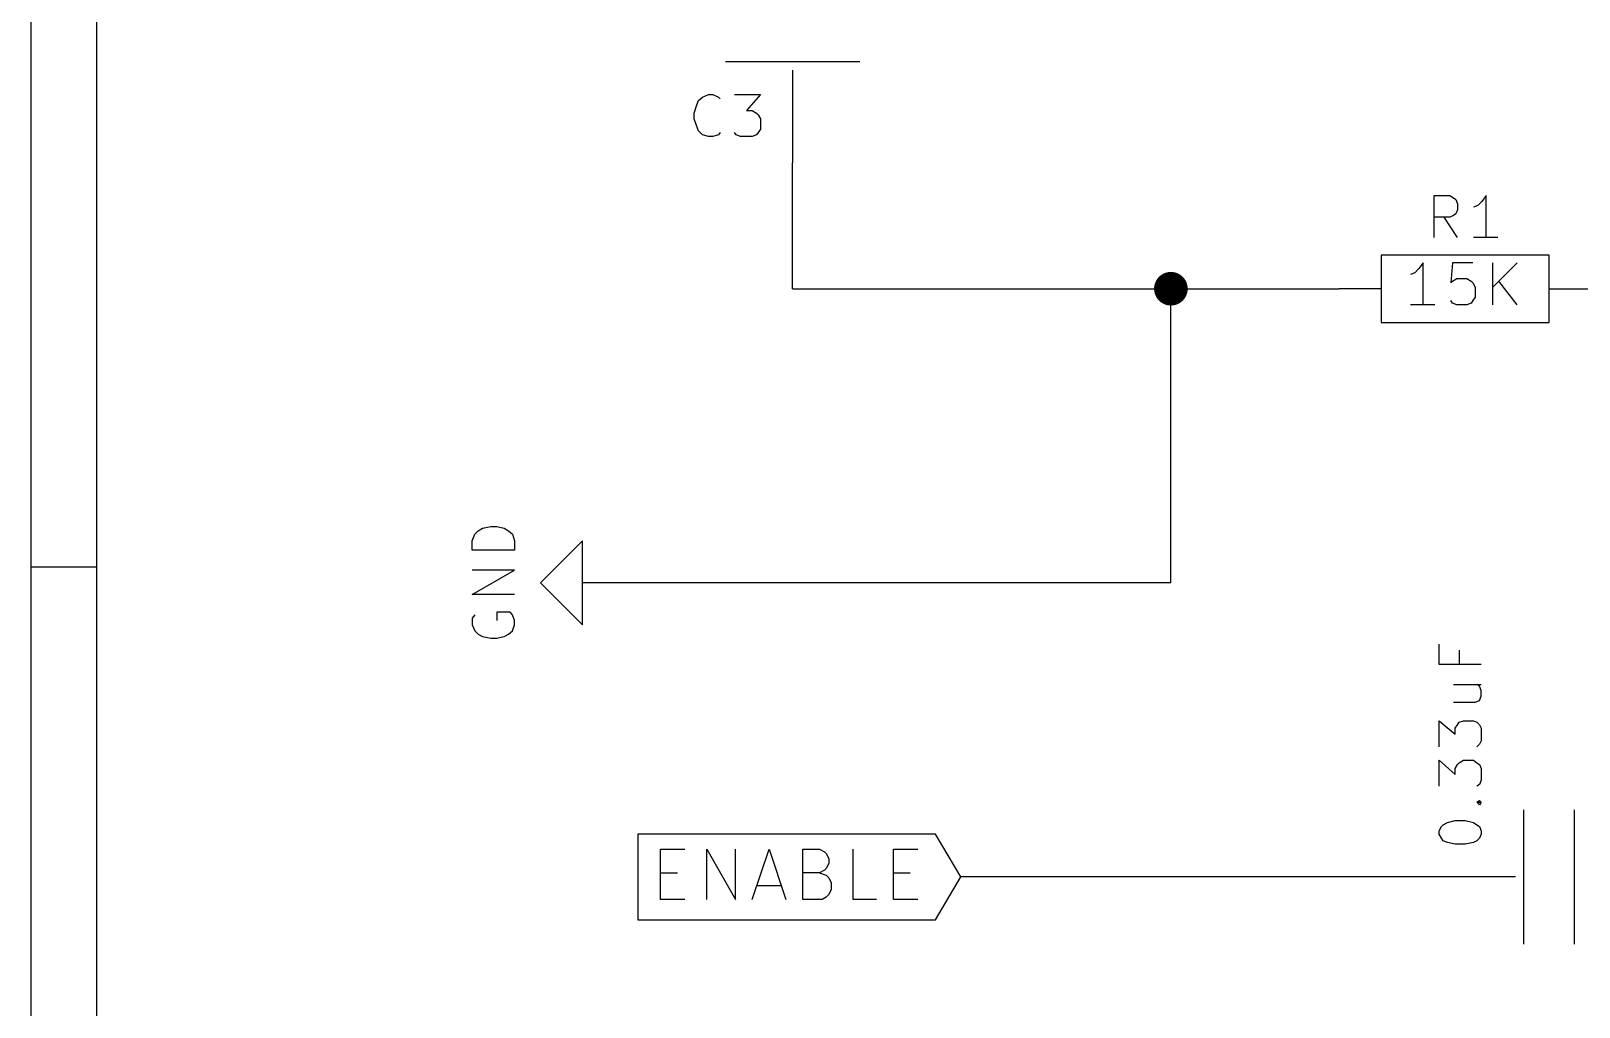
# Model space of a CAD drawing. Extents: x 10 to 287, y -200 to -10.
# Drawn here: x 10.01 to 56.78, y -123.31 to -93.81 of the extents above; entities that cross this region are included whole.
import ezdxf

# ---------------------------------------------------------------- set-up
doc = ezdxf.new("R2010")
doc.units = 0
doc.header["$MEASUREMENT"] = 0
for name, color, linetype in [('CYAN2', 4, 'CONTINUOUS'), ('GREEN2', 3, 'CONTINUOUS'), ('RED2', 1, 'CONTINUOUS')]:
    doc.layers.add(name, color=color, linetype=linetype)

msp = doc.modelspace()

# ---------------------------------------------------------------- linework, layer by layer
at = {"layer": 'CYAN2', "linetype": 'CONTINUOUS'}
for p, q in [((30.1752, -95.9104), (30.3022, -95.8088)), ((30.3022, -95.8088), (30.48, -95.7326)), ((30.48, -95.7326), (30.607, -95.7326)), ((30.607, -95.7326), (30.7848, -95.8088)), ((30.7848, -95.8088), (30.8356, -95.8596)), ((31.2674, -95.7326), (32.0548, -95.7326)), ((32.0548, -95.7326), (31.623, -96.2152)), ((30.0482, -96.2914), (30.1244, -96.0374)), ((30.0482, -96.4692), (30.0482, -96.2914)), ((30.1244, -96.0374), (30.1752, -95.9104)), ((31.623, -96.2152), (31.8008, -96.2152)), ((31.8008, -96.2152), (31.9278, -96.2914)), ((31.9278, -96.2914), (31.9786, -96.3422)), ((31.9786, -96.3422), (32.0548, -96.4692)), ((30.1244, -96.6978), (30.0482, -96.4692)), ((30.1752, -96.8248), (30.1244, -96.6978)), ((32.0548, -96.774), (31.9786, -96.8756)), ((32.0548, -96.4692), (32.0548, -96.774)), ((30.3022, -96.9518), (30.1752, -96.8248)), ((30.48, -97.0026), (30.3022, -96.9518)), ((30.607, -97.0026), (30.48, -97.0026)), ((30.7848, -96.9518), (30.607, -97.0026)), ((30.8356, -96.8756), (30.7848, -96.9518)), ((31.3182, -96.9518), (31.2674, -96.8756)), ((31.4452, -97.0026), (31.3182, -96.9518)), ((31.8008, -97.0026), (31.4452, -97.0026)), ((31.9278, -96.9518), (31.8008, -97.0026)), ((31.9786, -96.8756), (31.9278, -96.9518)), ((52.4002, -100.051), (52.4002, -98.7806)), ((52.4002, -98.7806), (52.8828, -98.7806)), ((52.8828, -98.7806), (52.9844, -98.8568)), ((52.9844, -98.8568), (53.0606, -98.9076)), ((53.0606, -98.9076), (53.1114, -99.0346)), ((53.1114, -99.0346), (53.1114, -99.2124)), ((53.721, -99.0854), (53.594, -99.1362)), ((53.848, -98.9584), (53.721, -99.0854)), ((53.975, -98.7806), (53.848, -98.9584)), ((53.975, -100.051), (53.975, -98.7806)), ((52.8828, -99.441), (52.4002, -99.441)), ((53.1114, -100.051), (52.705, -99.441)), ((52.9844, -99.3902), (52.8828, -99.441)), ((53.0606, -99.3394), (52.9844, -99.3902)), ((53.1114, -99.2124), (53.0606, -99.3394)), ((54.3306, -100.051), (53.594, -100.051)), ((51.943, -100.99), (51.816, -101.117)), ((52.07, -100.813), (51.943, -100.99)), ((52.07, -102.083), (52.07, -100.813)), ((52.959, -100.813), (52.9082, -101.422)), ((53.5686, -100.813), (52.959, -100.813)), ((54.1782, -102.083), (54.1782, -100.813)), ((54.9148, -100.813), (54.1782, -101.549)), ((51.816, -101.117), (51.689, -101.168)), ((52.9082, -101.422), (52.959, -101.371)), ((52.959, -101.371), (53.086, -101.295)), ((53.086, -101.295), (53.3908, -101.295)), ((53.3908, -101.295), (53.5178, -101.371)), ((53.5178, -101.371), (53.5686, -101.422)), ((53.5686, -101.422), (53.6448, -101.549)), ((54.9148, -102.083), (54.356, -101.371)), ((52.959, -102.032), (52.9082, -101.956)), ((53.5686, -101.956), (53.5178, -102.032)), ((53.6448, -101.854), (53.5686, -101.956)), ((53.6448, -101.549), (53.6448, -101.854)), ((52.4256, -102.083), (51.689, -102.083)), ((53.086, -102.083), (52.959, -102.032)), ((53.3908, -102.083), (53.086, -102.083)), ((53.5178, -102.032), (53.3908, -102.083)), ((23.4188, -109.017), (23.5204, -108.915)), ((23.5204, -108.915), (23.6474, -108.839)), ((23.6474, -108.839), (23.9014, -108.788)), ((23.9014, -108.788), (24.0792, -108.788)), ((24.0792, -108.788), (24.3078, -108.839)), ((24.3078, -108.839), (24.4348, -108.915)), ((24.4348, -108.915), (24.5618, -109.017)), ((23.3426, -109.22), (23.4188, -109.017)), ((23.3426, -109.499), (23.3426, -109.22)), ((24.5618, -109.017), (24.6126, -109.22)), ((24.6126, -109.22), (24.6126, -109.499)), ((24.6126, -109.499), (23.3426, -109.499)), ((23.3426, -110.846), (24.6126, -110.109)), ((24.6126, -110.109), (23.3426, -110.109)), ((24.6126, -110.846), (23.3426, -110.846)), ((23.4188, -111.455), (23.3426, -111.557)), ((23.3426, -111.557), (23.3426, -111.76)), ((23.3426, -111.76), (23.4188, -111.938)), ((24.4856, -111.379), (24.0792, -111.379)), ((24.0792, -111.379), (24.0792, -111.633)), ((24.5618, -111.455), (24.4856, -111.379)), ((24.6126, -111.633), (24.5618, -111.455)), ((24.5618, -111.938), (24.6126, -111.76)), ((24.6126, -111.76), (24.6126, -111.633)), ((23.4188, -111.938), (23.5204, -112.039)), ((23.5204, -112.039), (23.6474, -112.116)), ((23.6474, -112.116), (23.9014, -112.166)), ((23.9014, -112.166), (24.0792, -112.166)), ((24.0792, -112.166), (24.3078, -112.116)), ((24.3078, -112.116), (24.4348, -112.039)), ((24.4348, -112.039), (24.5618, -111.938)), ((52.5526, -112.954), (52.5526, -112.344)), ((53.1622, -112.522), (53.1622, -112.954)), ((53.8226, -112.954), (52.5526, -112.954)), ((52.9844, -113.563), (53.8226, -113.563)), ((53.7718, -113.614), (53.6956, -113.563)), ((53.8226, -113.741), (53.7718, -113.614)), ((52.9844, -114.097), (53.6448, -114.097)), ((53.6448, -114.097), (53.7718, -114.046)), ((53.7718, -114.046), (53.8226, -113.919)), ((53.8226, -113.919), (53.8226, -113.741)), ((52.5526, -115.443), (52.5526, -114.656)), ((52.5526, -114.656), (53.0352, -115.062)), ((53.0352, -114.884), (53.1114, -114.783)), ((53.0352, -115.062), (53.0352, -114.884)), ((53.1114, -114.783), (53.1622, -114.706)), ((53.1622, -114.706), (53.2892, -114.656)), ((53.2892, -114.656), (53.594, -114.656)), ((53.594, -114.656), (53.6956, -114.706)), ((53.6956, -114.706), (53.7718, -114.783)), ((53.7718, -114.783), (53.8226, -114.884)), ((53.8226, -114.884), (53.8226, -115.265)), ((53.7718, -115.367), (53.6956, -115.443)), ((53.8226, -115.265), (53.7718, -115.367)), ((52.5526, -116.637), (52.5526, -115.849)), ((52.5526, -115.849), (53.0352, -116.281)), ((53.0352, -116.103), (53.1114, -115.976)), ((53.1114, -115.976), (53.1622, -115.926)), ((53.1622, -115.926), (53.2892, -115.849)), ((53.2892, -115.849), (53.594, -115.849)), ((53.594, -115.849), (53.6956, -115.926)), ((53.6956, -115.926), (53.7718, -115.976)), ((53.7718, -115.976), (53.8226, -116.103)), ((53.0352, -116.281), (53.0352, -116.103)), ((53.8226, -116.459), (53.7718, -116.586)), ((53.8226, -116.103), (53.8226, -116.459)), ((53.7718, -116.586), (53.6956, -116.637)), ((53.6956, -117.119), (53.7718, -117.069)), ((53.7718, -117.196), (53.6956, -117.119)), ((53.6956, -117.119), (53.8226, -117.119)), ((53.7718, -117.069), (53.8226, -117.119)), ((53.8226, -117.119), (53.7718, -117.196)), ((52.5526, -117.983), (52.6288, -117.856)), ((52.6288, -117.856), (52.6796, -117.805)), ((52.6796, -117.805), (52.8066, -117.729)), ((52.8066, -117.729), (53.0352, -117.678)), ((53.0352, -117.678), (53.34, -117.678)), ((53.34, -117.678), (53.594, -117.729)), ((53.594, -117.729), (53.6956, -117.805)), ((53.6956, -117.805), (53.7718, -117.856)), ((53.7718, -117.856), (53.8226, -117.983)), ((52.5526, -118.085), (52.5526, -117.983)), ((52.6288, -118.212), (52.5526, -118.085)), ((52.6796, -118.288), (52.6288, -118.212)), ((52.8066, -118.339), (52.6796, -118.288)), ((53.6956, -118.288), (53.594, -118.339)), ((53.7718, -118.212), (53.6956, -118.288)), ((53.8226, -118.085), (53.7718, -118.212)), ((53.8226, -117.983), (53.8226, -118.085)), ((53.0352, -118.389), (52.8066, -118.339)), ((53.34, -118.389), (53.0352, -118.389)), ((53.594, -118.339), (53.34, -118.389))]:
    msp.add_line(p, q, dxfattribs=at)
at = {"layer": 'GREEN2', "linetype": 'CONTINUOUS'}
for p, q in [((33.02, -101.6), (33.02, -97.79)), ((33.02, -101.6), (44.45, -101.6)), ((44.45, -110.49), (44.45, -101.6)), ((44.45, -101.6), (49.53, -101.6)), ((44.45, -110.49), (27.94, -110.49)), ((52.07, -119.38), (38.1, -119.38))]:
    msp.add_line(p, q, dxfattribs=at)
at = {"layer": 'GREEN2', "const_width": 0.508}
msp.add_lwpolyline([(44.196, -101.6, 1), (44.704, -101.6, 1)], format="xyb", close=True, dxfattribs=at)
at = {"layer": 'RED2', "linetype": 'CONTINUOUS'}
for p, q in [((10.0076, -10.0076), (10.0076, -200)), ((11.9888, -11.9888), (11.9888, -198.018)), ((35.052, -94.742), (30.988, -94.742)), ((33.02, -94.996), (33.02, -97.79)), ((55.88, -100.584), (50.8, -100.584)), ((50.8, -100.584), (50.8, -102.616)), ((55.88, -102.616), (55.88, -100.584)), ((50.8, -101.6), (49.53, -101.6)), ((55.88, -101.6), (57.15, -101.6)), ((50.8, -102.616), (55.88, -102.616)), ((26.67, -109.22), (25.4, -110.49)), ((26.67, -110.49), (26.67, -109.22)), ((10.0076, -110.007), (11.9888, -110.007)), ((25.4, -110.49), (26.67, -111.76)), ((27.94, -110.49), (26.67, -110.49)), ((26.67, -111.76), (26.67, -110.49)), ((55.118, -121.412), (55.118, -117.348)), ((56.642, -121.412), (56.642, -117.348)), ((37.338, -118.085), (28.3464, -118.085)), ((28.3464, -118.085), (28.3464, -119.38)), ((38.1, -119.38), (37.338, -118.085)), ((29.0322, -120.066), (29.0322, -118.542)), ((29.0322, -118.542), (29.7688, -118.542)), ((30.4292, -120.066), (30.4292, -118.542)), ((30.4292, -118.542), (31.2928, -120.066)), ((31.2928, -120.066), (31.2928, -118.542)), ((31.8008, -120.066), (32.3088, -118.542)), ((32.3088, -118.542), (32.8168, -120.066)), ((33.3248, -120.066), (33.3248, -118.542)), ((33.3248, -118.542), (33.8328, -118.542)), ((33.8328, -118.542), (33.9852, -118.618)), ((33.9852, -118.618), (34.036, -118.669)), ((34.036, -118.669), (34.1122, -118.821)), ((34.8488, -120.066), (34.8488, -118.542)), ((36.068, -120.066), (36.068, -118.542)), ((36.068, -118.542), (36.8046, -118.542)), ((29.0322, -119.253), (29.5402, -119.253)), ((33.8328, -119.253), (33.3248, -119.253)), ((33.9852, -119.177), (33.8328, -119.253)), ((33.8328, -119.253), (34.036, -119.329)), ((34.036, -119.126), (33.9852, -119.177)), ((34.1122, -118.974), (34.036, -119.126)), ((34.1122, -118.821), (34.1122, -118.974)), ((36.068, -119.253), (36.576, -119.253)), ((28.3464, -119.38), (28.3464, -120.675)), ((31.9532, -119.634), (32.6644, -119.634)), ((34.036, -119.329), (34.1122, -119.405)), ((34.1122, -119.405), (34.1884, -119.558)), ((34.1884, -119.558), (34.1884, -119.761)), ((37.338, -120.675), (38.1, -119.38)), ((54.864, -119.38), (52.07, -119.38)), ((29.7688, -120.066), (29.0322, -120.066)), ((33.909, -120.066), (33.3248, -120.066)), ((34.036, -119.99), (33.909, -120.066)), ((34.1122, -119.913), (34.036, -119.99)), ((34.1884, -119.761), (34.1122, -119.913)), ((35.56, -120.066), (34.8488, -120.066)), ((36.8046, -120.066), (36.068, -120.066)), ((28.3464, -120.675), (37.338, -120.675))]:
    msp.add_line(p, q, dxfattribs=at)

doc.saveas('drawing.dxf')
